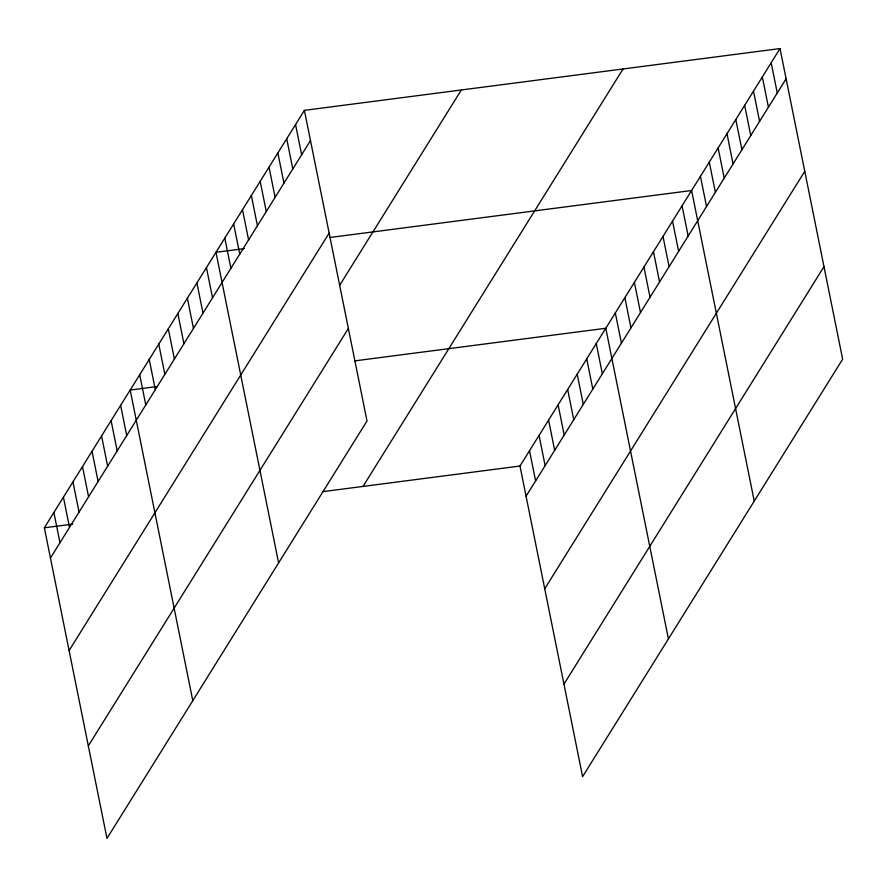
<?xml version="1.0" encoding="UTF-8"?>
<svg xmlns="http://www.w3.org/2000/svg" width="887" height="887" viewBox="0 0 887 887"><rect width="100%" height="100%" fill="white"/><g stroke="black" fill="none" stroke-linecap="round" stroke-linejoin="round"><path stroke-width="1.33" d="M304.396 110.354L367.018 420.97L106.983 838.426L44.35 527.809L304.396 110.354L780.017 48.574L842.65 359.191L582.604 776.646L519.982 466.03L780.017 48.574M50.437 558.023L310.483 140.567M69.097 650.559L329.144 233.093M339.566 285.47L461.351 89.964M88.323 745.9L348.369 328.434M363.016 486.42L623.062 68.953M526.069 496.243L786.115 78.788M544.729 588.78L804.764 171.313M563.955 684.11L823.99 266.654M244.391 248.593L215.973 252.285L278.607 562.901M329.631 237.528L691.605 190.505L754.238 501.122M157.221 386.532L130.167 390.047L192.789 700.663M354.501 360.909L605.788 328.268L668.421 638.884M44.35 527.809L72.767 524.117M322.591 491.675L519.982 466.03M771.18 62.766L777.267 92.98M762.332 76.958L768.43 107.172M753.495 91.15L759.582 121.364M744.648 105.342L750.746 135.556M735.811 119.534L741.909 149.748M726.974 133.737L733.061 163.94M718.126 147.929L724.224 178.143M709.29 162.121L715.377 192.335M700.442 176.313L706.54 206.527M682.07 205.817L688.157 236.031M672.534 221.118L678.622 251.331M662.999 236.43L669.097 266.643M653.464 251.731L659.562 281.944M643.929 267.042L650.027 297.256M634.393 282.343L640.492 312.557M624.858 297.655L630.956 327.868M615.323 312.967L621.421 343.18M596.252 343.579L602.351 373.793M586.717 358.88L592.815 389.094M577.182 374.192L583.28 404.405M567.647 389.493L573.745 419.706M558.111 404.805L564.21 435.018M548.587 420.105L554.674 450.319M539.052 435.417L545.139 465.631M529.517 450.729L535.604 480.942M295.548 124.546L301.647 154.759M286.712 138.738L292.799 168.951M277.864 152.93L283.962 183.143M269.027 167.122L275.114 197.335M260.179 181.325L266.277 211.527M251.343 195.517L257.43 225.73M242.506 209.709L248.593 239.922M233.658 223.901L239.756 254.114M224.821 238.093L230.908 268.306M206.438 267.597L212.536 297.81M196.903 282.898L203.001 313.111M187.368 298.209L193.466 328.423M177.832 313.521L183.931 343.724M168.308 328.822L174.395 359.035M158.773 344.134L164.86 374.347M149.238 359.435L155.325 389.648M139.702 374.746L145.79 404.96M120.632 405.359L126.719 435.572M111.097 420.66L117.184 450.873M101.561 435.972L107.649 466.185M92.026 451.283L98.113 481.486M82.491 466.584L88.578 496.798M72.956 481.896L79.043 512.109M63.42 497.197L69.508 527.41M53.885 512.509L59.972 542.722"/></g></svg>
